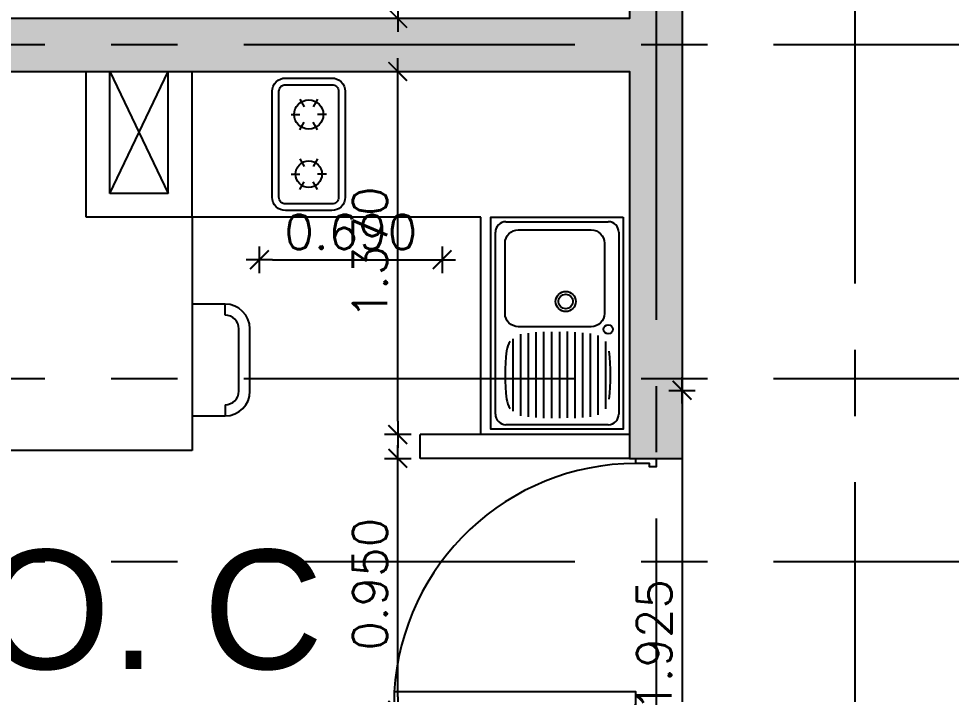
# Model space of a CAD drawing. Header units: millimetres. Extents: x 0 to 223, y -18 to 76.
# Drawn here: x 136.056 to 139.576, y 27.43 to 29.98 of the extents above; entities that cross this region are included whole.
import ezdxf

# ---------------------------------------------------------------- set-up
doc = ezdxf.new("R2010")
doc.units = ezdxf.units.MM
doc.linetypes.add('CENTER', pattern=[2, 1.25, -0.25, 0.25, -0.25])
for name, color, linetype in [('01', 1, 'Continuous'), ('04', 4, 'Continuous'), ('06', 6, 'Continuous'), ('EJES', 1, 'CENTER'), ('GRIS', 9, 'Continuous'), ('MUROS_EST', 5, 'Continuous'), ('VIGAS_1', 2, 'Continuous')]:
    doc.layers.add(name, color=color, linetype=linetype)
doc.styles.add('Arial', font='arial.ttf')
doc.styles.add('INTERARQ', font='ROMANS.SHX')
doc.dimstyles.new('ESCALA_1-50', dxfattribs={"dimtxt": 0.13, "dimasz": 0.05, "dimexe": 0.18, "dimexo": 0.0625, "dimgap": 0.04, "dimtad": 1, "dimdec": 3, "dimzin": 0, "dimdsep": 46, "dimtxsty": 'INTERARQ', "dimblk": 'DIMTICK', "dimcen": 0.09, "dimse1": 1, "dimse2": 1, "dimclrd": 1, "dimclre": 1, "dimclrt": 2, "dimadec": 0, "dimazin": 0, "dimtfac": 4.5, "dimtdec": 3, "dimtofl": 0, "dimtmove": 2, "dimatfit": 3, "dimldrblk": 'DIMTICK', "dimfxl": 1, "dimtolj": 1, "dimtzin": 0, "dimarcsym": 0})
pattern_1 = [(0, (0, 0), (0, 6.985), [5.08, -1.905]), (90, (0, 0), (-6.985, 4e-16), [5.08, -1.905])]

# ---------------------------------------------------------------- blocks, each defined once
blk = doc.blocks.new('DIMTICK')
at = {"color": 1}
for p, q in [((0, 1), (0, -1)), ((-1, 0), (1, 0))]:
    blk.add_line(p, q, dxfattribs=at)
at = {"color": 3, "const_width": 0.141}
blk.add_lwpolyline([(0.707, 0.707), (-0.707, -0.707)], dxfattribs=at)
blk = doc.blocks.new('*D33')
at = {"layer": '01', "color": 1, "lineweight": -2, "transparency": 16777216}
blk.add_line((138.5597, 28.5273), (138.5597, 26.7026), dxfattribs=at)
at = {"layer": 'Defpoints', "color": 0, "transparency": 16777216}
for p in [(138.5597, 28.5773), (138.5597, 26.6526), (138.5597, 26.6526)]:
    blk.add_point(p, dxfattribs=at)
at = {"layer": '01', "color": 1, "lineweight": -2, "transparency": 16777216, "xscale": 0.05, "yscale": 0.05, "zscale": 0.05}
for p, rotation in [((138.5597, 28.5773), 90), ((138.5597, 26.6526), 270)]:
    blk.add_blockref('DIMTICK', p, dxfattribs=dict(at, rotation=rotation))
at = {"layer": '01', "color": 2, "transparency": 16777216, "insert": (138.4547, 27.615), "char_height": 0.13, "attachment_point": 5, "rotation": 90, "style": 'INTERARQ'}
blk.add_mtext('\\A1;1.925', dxfattribs=at)
blk = doc.blocks.new('*D146')
at = {"layer": '01', "color": 1, "lineweight": -2, "transparency": 16777216}
blk.add_line((137.0146, 29.07), (137.6046, 29.07), dxfattribs=at)
at = {"layer": 'Defpoints', "color": 0, "transparency": 16777216}
for p in [(137.6546, 29.9273), (137.6546, 29.07), (136.9646, 28.7023)]:
    blk.add_point(p, dxfattribs=at)
at = {"layer": '01', "color": 1, "lineweight": -2, "transparency": 16777216, "xscale": 0.05, "yscale": 0.05, "zscale": 0.05, "rotation": 180}
blk.add_blockref('DIMTICK', (136.9646, 29.07), dxfattribs=at)
at = {"layer": '01', "color": 1, "lineweight": -2, "transparency": 16777216, "xscale": 0.05, "yscale": 0.05, "zscale": 0.05}
blk.add_blockref('DIMTICK', (137.6546, 29.07), dxfattribs=at)
at = {"layer": '01', "color": 2, "transparency": 16777216, "insert": (137.3096, 29.175), "char_height": 0.13, "attachment_point": 5, "style": 'INTERARQ'}
blk.add_mtext('\\A1;0.690', dxfattribs=at)
blk = doc.blocks.new('*D328')
at = {"layer": '01', "color": 1, "lineweight": -2, "transparency": 16777216}
blk.add_line((137.4869, 31.3005), (137.4869, 30.0305), dxfattribs=at)
at = {"layer": 'Defpoints', "color": 0, "transparency": 16777216}
for p in [(137.5719, 31.3505), (137.4869, 29.9805), (138.3619, 29.9805)]:
    blk.add_point(p, dxfattribs=at)
at = {"layer": '01', "color": 1, "lineweight": -2, "transparency": 16777216, "xscale": 0.05, "yscale": 0.05, "zscale": 0.05}
for p, rotation in [((137.4869, 31.3505), 90), ((137.4869, 29.9805), 270)]:
    blk.add_blockref('DIMTICK', p, dxfattribs=dict(at, rotation=rotation))
at = {"layer": '01', "color": 2, "transparency": 16777216, "insert": (137.3819, 30.6655), "char_height": 0.13, "attachment_point": 5, "rotation": 90, "style": 'INTERARQ'}
blk.add_mtext('\\A1;1.370', dxfattribs=at)
blk = doc.blocks.new('LAVPLATO')
for p, q in [((-0.343, -0.017), (0.343, -0.017)), ((-0.383, -0.443), (-0.383, -0.057)), ((0.0694, -0.0675), (0.3226, -0.0675)), ((0.383, -0.057), (0.383, -0.443)), ((0.0458, -0.0965), (0.3462, -0.0965)), ((0.0387, -0.1255), (0.3533, -0.1255)), ((0.0357, -0.1545), (0.3563, -0.1545)), ((0.0338, -0.1835), (0.3582, -0.1835)), ((0.0315, -0.2115), (0.3574, -0.2115)), ((0.0319, -0.2415), (0.3578, -0.2415)), ((0.0323, -0.2715), (0.3582, -0.2715)), ((0.0327, -0.3015), (0.3578, -0.3015)), ((0.0342, -0.3305), (0.3563, -0.3305)), ((0.0342, -0.3305), (0.3563, -0.3305)), ((0.0369, -0.3595), (0.3536, -0.3595)), ((0.0369, -0.3595), (0.3536, -0.3595)), ((0.0416, -0.3885), (0.3489, -0.3885)), ((0.0586, -0.4175), (0.3319, -0.4175)), ((0.343, -0.483), (-0.343, -0.483))]:
    blk.add_line(p, q)
blk.add_lwpolyline([(-0.4, 0), (0.4, 0), (0.4, -0.5), (-0.4, -0.5)], close=True)
blk.add_lwpolyline([(-0.302, -0.0709), (-0.037, -0.0709, -0.414214), (0.013, -0.1209), (0.013, -0.3965, -0.414214), (-0.037, -0.4465), (-0.302, -0.4465, -0.414214), (-0.352, -0.3965), (-0.352, -0.1209, -0.414214)], format="xyb", close=True)
for centre, radius in [((0.023, -0.057), 0.0175), ((-0.082, -0.2175), 0.038), ((-0.082, -0.2175), 0.0275)]:
    blk.add_circle(centre, radius)
for centre, radius, start, end in [((-0.343, -0.057), 0.04, 90, 180), ((0.343, -0.057), 0.04, 360, 90), ((0.196, -0.7978), 0.75, 83.0207, 96.9793), ((-0.343, -0.443), 0.04, 180, 270), ((0.1132, -0.3662), 0.075, 233.5695, 263.0207), ((0.1952, 0.3038), 0.75, 263.0207, 276.9793), ((0.2773, -0.3662), 0.075, 276.9793, 306.4305), ((0.343, -0.443), 0.04, 270, 360)]:
    blk.add_arc(centre, radius, start, end)
blk = doc.blocks.new('cocina_2platos')
for p, q in [((-0.17, -0.0798), (-0.1533, -0.1086)), ((-0.1033, -0.0798), (-0.12, -0.1086)), ((-0.2033, -0.1375), (-0.17, -0.1375)), ((-0.07, -0.1375), (-0.1033, -0.1375)), ((-0.17, -0.1952), (-0.1533, -0.1664)), ((-0.1033, -0.1952), (-0.12, -0.1664)), ((-0.17, -0.3048), (-0.1533, -0.3336)), ((-0.1033, -0.3048), (-0.12, -0.3336)), ((-0.2033, -0.3625), (-0.17, -0.3625)), ((-0.07, -0.3625), (-0.1033, -0.3625)), ((-0.17, -0.4202), (-0.1533, -0.3914)), ((-0.1033, -0.4202), (-0.12, -0.3914))]:
    blk.add_line(p, q)
blk.add_lwpolyline([(-0.2741, -0.45), (-0.2741, -0.05, -0.414214), (-0.2241, 0), (-0.0491, 0, -0.414214), (0.0009, -0.05), (0.0009, -0.45, -0.414214), (-0.0491, -0.5), (-0.2241, -0.5, -0.414214)], format="xyb", close=True)
at = {"color": 9}
blk.add_lwpolyline([(-0.2491, -0.45), (-0.2491, -0.05, -0.414214), (-0.2241, -0.025), (-0.0491, -0.025, -0.414214), (-0.0241, -0.05), (-0.0241, -0.45, -0.414214), (-0.0491, -0.475), (-0.2241, -0.475, -0.414214)], format="xyb", close=True, dxfattribs=at)
for centre, radius in [((-0.1366, -0.1375), 0.055), ((-0.1366, -0.3625), 0.05)]:
    blk.add_circle(centre, radius)
blk = doc.blocks.new('*D249')
at = {"layer": '01', "color": 1, "lineweight": -2, "transparency": 16777216}
blk.add_line((137.4869, 27.4205), (137.4869, 28.2705), dxfattribs=at)
at = {"layer": 'Defpoints', "color": 0, "transparency": 16777216}
for p in [(137.4869, 28.3205), (138.4634, 28.3205), (138.4634, 27.3705)]:
    blk.add_point(p, dxfattribs=at)
at = {"layer": '01', "color": 1, "lineweight": -2, "transparency": 16777216, "xscale": 0.05, "yscale": 0.05, "zscale": 0.05}
for p, rotation in [((137.4869, 28.3205), 90), ((137.4869, 27.3705), 270)]:
    blk.add_blockref('DIMTICK', p, dxfattribs=dict(at, rotation=rotation))
at = {"layer": '01', "color": 2, "transparency": 16777216, "insert": (137.3819, 27.8455), "char_height": 0.13, "attachment_point": 5, "rotation": 90, "style": 'INTERARQ'}
blk.add_mtext('\\A1;0.950', dxfattribs=at)
blk = doc.blocks.new('*D334')
at = {"layer": '01', "color": 1, "lineweight": -2, "transparency": 16777216}
blk.add_line((137.4869, 28.4605), (137.4869, 29.7305), dxfattribs=at)
at = {"layer": 'Defpoints', "color": 0, "transparency": 16777216}
for p in [(137.4869, 29.7805), (138.3619, 29.7805), (137.5719, 28.4105)]:
    blk.add_point(p, dxfattribs=at)
at = {"layer": '01', "color": 1, "lineweight": -2, "transparency": 16777216, "xscale": 0.05, "yscale": 0.05, "zscale": 0.05}
for p, rotation in [((137.4869, 29.7805), 90), ((137.4869, 28.4105), 270)]:
    blk.add_blockref('DIMTICK', p, dxfattribs=dict(at, rotation=rotation))
at = {"layer": '01', "color": 2, "transparency": 16777216, "insert": (137.3819, 29.0955), "char_height": 0.13, "attachment_point": 5, "rotation": 90, "style": 'INTERARQ'}
blk.add_mtext('\\A1;1.370', dxfattribs=at)

msp = doc.modelspace()

# ---------------------------------------------------------------- hatches: boundary and pattern name
at = {"layer": 'MUROS_EST', "transparency": 33554687}
h = msp.add_hatch(dxfattribs=at)
h.set_pattern_fill('ANGLE', color=256)
h.set_pattern_definition(pattern_1)
h.paths.add_polyline_path([(137.4869, 35.0805), (132.7619, 35.0805), (132.7619, 34.9555), (136.8272, 34.9555, -0.039414), (136.8319, 34.9558), (137.4869, 34.9558)])
h.paths.add_polyline_path([(138.5619, 31.4405), (138.4619, 31.4405), (138.4619, 29.8805), (138.5619, 29.8805)])
h.paths.add_polyline_path([(138.4619, 31.4405), (138.3619, 31.4405), (138.3619, 29.9805), (132.7619, 29.9805), (132.7619, 29.8805), (138.4619, 29.8805)])
h.paths.add_polyline_path([(138.4619, 29.8805), (132.7619, 29.8805), (132.7619, 29.7805), (138.3619, 29.7805), (138.3619, 28.6205), (138.4619, 28.6205)])
h.paths.add_polyline_path([(138.5619, 28.6205), (138.4619, 28.6205), (138.4619, 28.3205), (138.5619, 28.3205)])
h.paths.add_polyline_path([(138.4619, 28.6205), (138.3619, 28.6205), (138.3619, 28.3205), (138.4619, 28.3205)])
h.paths.add_polyline_path([(138.4619, 25.1305), (138.3619, 25.1305), (138.3619, 24.7805), (137.4869, 24.7805), (137.4869, 24.6805), (138.4619, 24.6805)])
h.paths.add_polyline_path([(138.4619, 24.6805), (137.4869, 24.6805), (137.4869, 24.5805), (138.3619, 24.5805), (138.3619, 24.0805), (138.4619, 24.0805)])
h.paths.add_polyline_path([(138.5619, 24.6805), (138.4619, 24.6805), (138.4619, 24.0805), (138.5619, 24.0805)])
h.paths.add_polyline_path([(138.5619, 25.1305), (138.4619, 25.1305), (138.4619, 24.6805), (138.5619, 24.6805)])
h.paths.add_polyline_path([(138.5065, 24.6122), (138.5065, 25.1972), (138.3115, 25.1972), (138.3115, 24.6122)], flags=9)
h.paths.add_polyline_path([(138.5522, 23.8791), (138.5522, 24.4455), (138.3572, 24.4455), (138.3572, 23.8791)], flags=9)
h = msp.add_hatch(color=256, dxfattribs=at)
h.dxf.hatch_style = 1
h.paths.add_polyline_path([(138.5619, 31.4405), (138.3619, 31.4405), (138.3619, 29.9805), (132.6619, 29.9805), (132.6619, 29.7805), (138.3619, 29.7805), (138.3619, 28.3205), (138.5619, 28.3205)])
h = msp.add_hatch(dxfattribs=at)
h.set_pattern_fill('ANGLE', color=256)
h.set_pattern_definition(pattern_1)
h.paths.add_polyline_path([(142.2969, 29.8805), (142.1969, 29.8805), (142.1969, 28.6205), (142.2969, 28.6205), (142.2969, 29.2005)])
h.paths.add_polyline_path([(142.1969, 29.8805), (142.0969, 29.8805), (142.0969, 28.6205), (142.1969, 28.6205)])
h.paths.add_polyline_path([(138.4619, 29.8805), (132.7619, 29.8805), (132.7619, 29.7805), (138.3619, 29.7805), (138.3619, 28.6205), (138.4619, 28.6205)])
h.paths.add_polyline_path([(138.4619, 31.4405), (138.3619, 31.4405), (138.3619, 29.9805), (132.7619, 29.9805), (132.7619, 29.8805), (138.4619, 29.8805)])
h.paths.add_polyline_path([(138.5619, 31.4405), (138.4619, 31.4405), (138.4619, 29.8805), (138.5619, 29.8805)])
h.paths.add_polyline_path([(138.4619, 28.6205), (138.3619, 28.6205), (138.3619, 28.3205), (138.4619, 28.3205)])
h.paths.add_polyline_path([(138.5619, 28.6205), (138.4619, 28.6205), (138.4619, 28.3205), (138.5619, 28.3205)])
at = {"layer": 'VIGAS_1', "transparency": 33554687}
h = msp.add_hatch(dxfattribs=at)
h.set_pattern_fill('ANGLE', color=5)
h.set_pattern_definition(pattern_1)
h.paths.add_polyline_path([(138.4619, 31.4405), (138.3619, 31.4405), (138.3619, 29.9805), (132.7619, 29.9805), (132.7619, 29.8805), (138.4619, 29.8805)])
h.paths.add_polyline_path([(138.5619, 31.4405), (138.4619, 31.4405), (138.4619, 29.8805), (138.5619, 29.8805)])
h.paths.add_polyline_path([(138.4619, 29.8805), (132.7619, 29.8805), (132.7619, 29.7805), (138.3619, 29.7805), (138.3619, 28.6205), (138.4619, 28.6205)])
h.paths.add_polyline_path([(138.4619, 28.6205), (138.3619, 28.6205), (138.3619, 28.3205), (138.4619, 28.3205)])
h.paths.add_polyline_path([(138.5619, 28.6205), (138.4619, 28.6205), (138.4619, 28.3205), (138.5619, 28.3205)])
h.paths.add_polyline_path([(141.5929, 27.9305), (140.42, 27.9305), (140.42, 27.8305), (141.5929, 27.8305)])
h.paths.add_polyline_path([(140.42, 27.9305), (140.0619, 27.9305), (140.0619, 27.8305), (140.42, 27.8305)])
h.paths.add_polyline_path([(140.0619, 27.9305), (139.9619, 27.9305), (139.9619, 27.8305), (140.0619, 27.8305)])
h.paths.add_polyline_path([(142.1969, 27.9305), (141.5929, 27.9305), (141.5929, 27.8305), (142.1969, 27.8305)])
h.paths.add_polyline_path([(142.1969, 29.8805), (142.0969, 29.8805), (142.0969, 28.6205), (142.1969, 28.6205)])
h.paths.add_polyline_path([(142.2969, 29.8805), (142.1969, 29.8805), (142.1969, 28.6205), (142.2969, 28.6205), (142.2969, 29.2005)])
h.paths.add_polyline_path([(142.2969, 30.9722), (142.1969, 30.9722), (142.1969, 29.8805), (142.2969, 29.8805)])
h.paths.add_polyline_path([(142.1969, 30.9722), (142.0969, 30.9722), (142.0969, 29.8805), (142.1969, 29.8805)])
h.paths.add_polyline_path([(142.1969, 31.6305), (140.42, 31.6305), (140.42, 31.5305), (142.0969, 31.5305), (142.0969, 30.9722), (142.1969, 30.9722)])
h.paths.add_polyline_path([(142.2969, 31.6305), (142.1969, 31.6305), (142.1969, 30.9722), (142.2969, 30.9722)])
h.paths.add_polyline_path([(142.2969, 31.7305), (142.1969, 31.7305), (142.1969, 31.6305), (142.2969, 31.6305)])
h.paths.add_polyline_path([(142.1969, 31.7305), (140.42, 31.7305), (140.42, 31.6305), (142.1969, 31.6305)])
h.paths.add_polyline_path([(140.42, 31.7305), (140.0619, 31.7305), (140.0619, 31.6305), (140.42, 31.6305)])
h.paths.add_polyline_path([(140.0619, 31.7305), (139.9619, 31.7305), (139.9619, 31.6305), (140.0619, 31.6305)])
h.paths.add_polyline_path([(140.0619, 31.6305), (139.9619, 31.6305), (139.9619, 31.5305), (140.0619, 31.5305)])
h.paths.add_polyline_path([(140.42, 31.6305), (140.0619, 31.6305), (140.0619, 31.5305), (140.42, 31.5305)])
h.paths.add_polyline_path([(133.3619, 24.5805), (137.4869, 24.5805), (137.4869, 24.6805), (132.7619, 24.6805), (132.7619, 24.5805), (133.1619, 24.5805), (133.1619, 24.0483), (133.2619, 24.0483), (133.3619, 24.0483)])
h.paths.add_polyline_path([(133.3619, 24.0483), (133.2619, 24.0483), (133.1619, 24.0483), (133.1619, 21.8804), (133.3619, 21.8804)])
h.paths.add_polyline_path([(137.4869, 24.7805), (132.7619, 24.7805), (132.7619, 24.6805), (137.4869, 24.6805)])
h.paths.add_polyline_path([(138.4619, 24.6805), (137.4869, 24.6805), (137.4869, 24.5805), (138.3619, 24.5805), (138.3619, 24.0805), (138.4619, 24.0805)])
h.paths.add_polyline_path([(138.5619, 24.6805), (138.4619, 24.6805), (138.4619, 24.0805), (138.5619, 24.0805)])
h.paths.add_polyline_path([(138.4619, 25.1305), (138.3619, 25.1305), (138.3619, 24.7805), (137.4869, 24.7805), (137.4869, 24.6805), (138.4619, 24.6805)])
h.paths.add_polyline_path([(138.5619, 25.1305), (138.4619, 25.1305), (138.4619, 24.6805), (138.5619, 24.6805)])
h.paths.add_polyline_path([(140.0619, 25.1305), (139.9619, 25.1305), (139.9619, 24.6805), (140.0619, 24.6805)])
h.paths.add_polyline_path([(140.1619, 25.0305), (140.42, 25.0305), (140.42, 25.1305), (140.0619, 25.1305), (140.0619, 24.6805), (140.1619, 24.6805)])
h.paths.add_polyline_path([(140.1619, 24.6805), (140.0619, 24.6805), (140.0619, 24.3305), (140.1619, 24.3305)])
h.paths.add_polyline_path([(140.0619, 24.6805), (139.9619, 24.6805), (139.9619, 24.3305), (140.0619, 24.3305)])
h.paths.add_polyline_path([(140.0619, 25.2305), (139.9619, 25.2305), (139.9619, 25.1305), (140.0619, 25.1305)])
h.paths.add_polyline_path([(140.42, 25.2305), (140.0619, 25.2305), (140.0619, 25.1305), (140.42, 25.1305)])
h.paths.add_polyline_path([(140.7676, 25.2305), (140.42, 25.2305), (140.42, 25.1305), (140.7676, 25.1305)])
h.paths.add_polyline_path([(140.7676, 25.1305), (140.42, 25.1305), (140.42, 25.0305), (140.7676, 25.0305)])
h.paths.add_polyline_path([(142.1969, 25.2305), (140.7676, 25.2305), (140.7676, 25.1305), (142.1969, 25.1305)])
h.paths.add_polyline_path([(142.1969, 25.1305), (140.7676, 25.1305), (140.7676, 25.0305), (140.8119, 25.0305), (142.1969, 25.0305)])
h.paths.add_polyline_path([(145.32, 25.2305), (142.1969, 25.2305), (142.1969, 25.1305), (145.32, 25.1305)])
h.paths.add_polyline_path([(145.32, 25.1305), (142.1969, 25.1305), (142.1969, 25.0305), (145.32, 25.0305)])
h.paths.add_polyline_path([(145.72, 25.1305), (145.32, 25.1305), (145.32, 25.0305), (145.52, 25.0305), (145.52, 24.6805), (145.72, 24.6805)])
h.paths.add_polyline_path([(145.72, 25.2305), (145.42, 25.2305), (145.32, 25.2305), (145.32, 25.1305), (145.72, 25.1305)])
h.paths.add_polyline_path([(145.72, 24.6805), (145.52, 24.6805), (145.52, 23.8897), (145.72, 23.8897)])
h.paths.add_polyline_path([(181.5321, 19.2731), (181.4321, 19.2731), (181.4321, 15.8967), (181.5321, 15.8967)])
h.paths.add_polyline_path([(181.5321, 19.4796), (181.4321, 19.4796), (181.4321, 19.2731), (181.5321, 19.2731)])
h.paths.add_polyline_path([(190.4671, 27.9297), (188.6903, 27.9297), (188.6903, 27.8297), (190.4671, 27.8297)])
h.paths.add_polyline_path([(188.6903, 27.9297), (188.3321, 27.9297), (188.3321, 27.8297), (188.6903, 27.8297)])
h.paths.add_polyline_path([(194.0414, 29.9584), (193.9003, 28.6197), (194.0414, 28.6197)])
h.paths.add_polyline_path([(194.0414, 28.6048), (193.9003, 28.6197), (193.9003, 27.9297), (194.0414, 27.9297)])
h.paths.add_polyline_path([(194.0331, 29.8797), (193.8903, 29.8797), (193.8903, 28.6197), (193.9003, 28.6197)])
h.paths.add_polyline_path([(194.0414, 29.9584), (194.0414, 30.0097), (193.8903, 30.0097), (193.8903, 29.8797), (194.0331, 29.8797)])
h.paths.add_polyline_path([(193.8903, 29.9397), (193.7903, 29.9397), (193.7903, 29.8797), (193.8903, 29.8797)])
h.paths.add_polyline_path([(193.8903, 30.0097), (193.7903, 30.0097), (193.7903, 29.9697), (193.8903, 29.9697)])
h.paths.add_polyline_path([(181.5321, 36.1797), (181.3821, 36.1797), (181.3821, 35.3997), (181.5321, 35.3997)])
h.paths.add_polyline_path([(181.5321, 35.3997), (181.3821, 35.3997), (181.3821, 35.2047), (181.5321, 35.2047)])
h.paths.add_polyline_path([(181.5321, 35.2047), (181.3821, 35.2047), (181.0321, 35.2047), (181.0321, 35.0797), (181.5321, 35.0797)])
h.paths.add_polyline_path([(181.5321, 35.0797), (181.0321, 35.0797), (181.0321, 34.9547), (181.5321, 34.9547)])
h.paths.add_polyline_path([(181.0321, 35.2047), (180.9321, 35.2047), (180.9321, 35.0797), (181.0321, 35.0797)])
h.paths.add_polyline_path([(181.0321, 35.0797), (180.9321, 35.0797), (180.9321, 34.9547), (181.0321, 34.9547)])
h.paths.add_polyline_path([(186.8321, 35.9497), (186.7321, 35.9497), (186.7321, 35.3997), (186.8321, 35.3997)])
h.paths.add_polyline_path([(186.7321, 35.9497), (186.6321, 35.9497), (186.6321, 35.3997), (186.7321, 35.3997)])
h.paths.add_polyline_path([(186.8321, 35.3997), (186.7321, 35.3997), (186.7321, 35.0797), (186.8321, 35.0797)])
h.paths.add_polyline_path([(188.3321, 36.5482), (188.2321, 36.5482), (188.2321, 35.3997), (188.3321, 35.3997)])
h.paths.add_polyline_path([(187.4821, 42.1697), (187.3572, 42.1697), (187.3572, 40.8095), (187.4821, 40.8095)])
h.paths.add_polyline_path([(187.6072, 42.1697), (187.4821, 42.1697), (187.4821, 40.8095), (187.6072, 40.8095)])
h.paths.add_polyline_path([(187.6072, 44.0496), (187.4821, 44.0496), (187.4821, 42.1697), (187.6072, 42.1697)])
h.paths.add_polyline_path([(187.4821, 44.0496), (187.3572, 44.0496), (187.3572, 42.1697), (187.4821, 42.1697)])
h.paths.add_polyline_path([(181.5321, 43.2351), (181.3821, 43.2351), (181.3821, 42.1697), (181.5321, 42.1697)])
h.paths.add_polyline_path([(181.5321, 42.1697), (181.3821, 42.1697), (181.3821, 40.8095), (181.5321, 40.8095)])
h.paths.add_polyline_path([(181.5321, 40.8095), (181.3821, 40.8095), (181.3821, 40.2496), (181.5321, 40.2496)])
h.paths.add_polyline_path([(181.6321, 40.8095), (181.5321, 40.8095), (181.5321, 40.2496), (181.6321, 40.2496)])

# ---------------------------------------------------------------- linework, layer by layer
at = {"color": 9}
msp.add_arc((138.3869, 27.3869), 0.9146, 90.0667, 176.664, dxfattribs=at)
at = {"layer": '06'}
for p, q in [((136.3109, 29.2305), (136.3109, 29.7805)), ((136.4009, 29.3205), (136.4009, 29.7805)), ((136.6209, 29.3205), (136.6209, 29.7805)), ((136.7109, 29.2305), (136.7109, 29.7805)), ((136.6209, 29.3205), (136.4009, 29.3205)), ((136.7109, 29.2305), (136.3109, 29.2305)), ((138.3619, 28.4105), (137.5719, 28.4105)), ((137.5719, 28.3205), (137.5719, 28.4105)), ((138.3619, 28.3205), (137.5719, 28.3205))]:
    msp.add_line(p, q, dxfattribs=at)
at = {"layer": 'EJES'}
for p, q in [((139.2119, 48.2304), (139.2119, 12.5479)), ((138.4619, 36.0935), (138.4619, 12.5479)), ((150.1554, 29.8805), (128.9622, 29.8805)), ((150.1554, 28.6205), (128.9622, 28.6205)), ((150.1554, 27.9305), (128.9622, 27.9305))]:
    msp.add_line(p, q, dxfattribs=at)
at = {"layer": 'GRIS'}
for p, q in [((136.4009, 29.3205), (136.6209, 29.7805)), ((136.4009, 29.7805), (136.6209, 29.3205)), ((137.8009, 29.2305), (136.7109, 29.2305)), ((136.7109, 29.2305), (136.7109, 28.3505)), ((137.8009, 28.4105), (137.8009, 29.2305)), ((136.8353, 28.9029), (136.7109, 28.9029)), ((136.8353, 28.8607), (136.8353, 28.9029)), ((136.8869, 28.5747), (136.8869, 28.8091)), ((136.9291, 28.5747), (136.9291, 28.8091)), ((136.8353, 28.5232), (136.8353, 28.481)), ((136.7109, 28.481), (136.8353, 28.481)), ((136.7109, 28.3505), (135.9109, 28.3505))]:
    msp.add_line(p, q, dxfattribs=at)
msp.add_lwpolyline([(138.4619, 28.3205), (138.4619, 28.2888), (138.4365, 28.2888), (138.4365, 28.3015), (138.3859, 28.3015), (138.3859, 28.3205)], dxfattribs=at)
msp.add_lwpolyline([(138.3859, 27.3895), (138.3859, 27.4401), (137.4739, 27.4401), (137.4739, 27.3894)], close=True, dxfattribs=at)
for centre, radius, start, end in [((136.8353, 28.8091), 0.0937, 0, 90), ((136.8353, 28.8091), 0.0516, 0, 90), ((136.8353, 28.5747), 0.0516, 270, 0), ((136.8353, 28.5747), 0.0938, 270, 0)]:
    msp.add_arc(centre, radius, start, end, dxfattribs=at)
at = {"layer": 'MUROS_EST'}
msp.add_lwpolyline([(132.6619, 29.9805), (132.6619, 29.7805), (138.3619, 29.7805), (138.3619, 28.3205), (138.5619, 28.3205), (138.5619, 31.4405), (138.3619, 31.4405), (138.3619, 29.9805), (132.6619, 29.9805)], dxfattribs=at)

# ---------------------------------------------------------------- block references
at = {"layer": 'GRIS'}
msp.add_blockref('cocina_2platos', (137.2875, 29.7555), dxfattribs=at)
at = {"layer": 'GRIS', "rotation": 270}
msp.add_blockref('LAVPLATO', (138.3382, 28.8305), dxfattribs=at)

# ---------------------------------------------------------------- texts
at = {"layer": '04', "style": 'Arial'}
msp.add_text('DEPTO. C', height=0.45, dxfattribs=at).set_placement((134.2371, 27.5256))

# ---------------------------------------------------------------- dimensions: what is measured, and where the dimension line sits
at = {"layer": '01'}
for base, p1, p2, angle, picture, middle in [((137.4869, 29.9805), (137.5719, 31.3505), (138.3619, 29.9805), 90, '*D328', (137.3819, 30.6655)), ((137.4869, 29.7805), (137.5719, 28.4105), (138.3619, 29.7805), 270, '*D334', (137.3819, 29.0955)), ((138.5597, 26.6526), (138.5597, 28.5773), (138.5597, 26.6526), 90, '*D33', (138.4547, 27.615)), ((137.4869, 28.3205), (138.4634, 27.3705), (138.4634, 28.3205), 270, '*D249', (137.3819, 27.8455))]:
    dim = msp.add_linear_dim(base=base, p1=p1, p2=p2, angle=angle, dimstyle='ESCALA_1-50', override={"dimtxt": 0.13}, dxfattribs=at)
    dim.commit()
    dim.dimension.update_dxf_attribs({"geometry": picture, "text_midpoint": middle})
dim = msp.add_linear_dim(base=(137.6546, 29.07), p1=(136.9646, 28.7023), p2=(137.6546, 29.9273), dimstyle='ESCALA_1-50', dxfattribs=at)
dim.commit()
dim.dimension.update_dxf_attribs({"geometry": '*D146', "text_midpoint": (137.3096, 29.175)})

doc.saveas('drawing.dxf')
